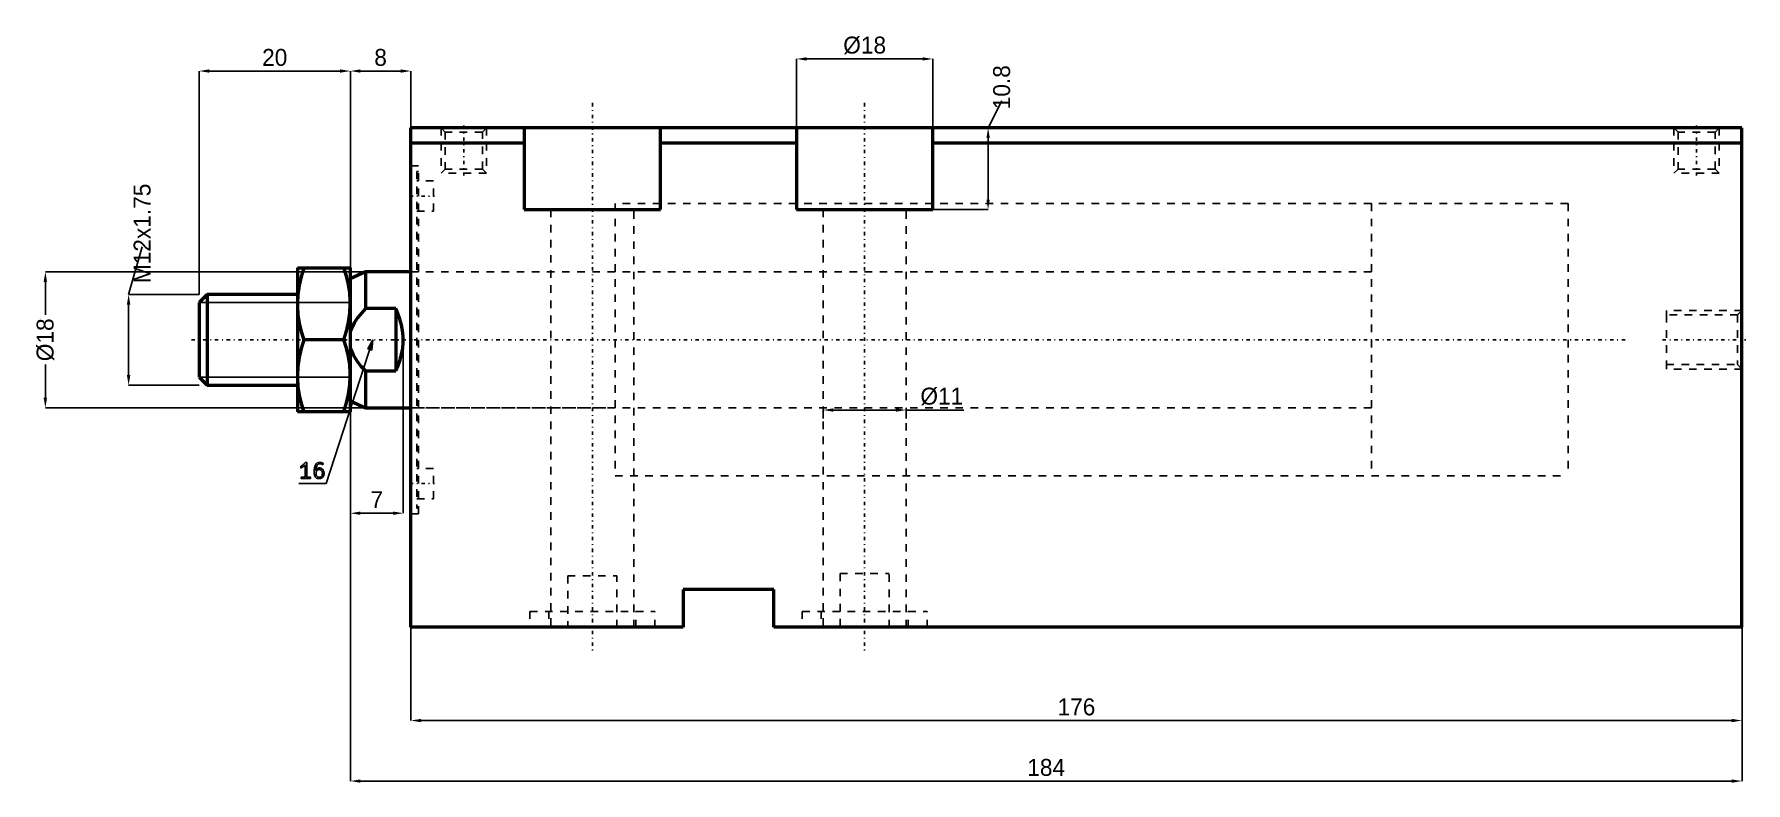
# Model space of a CAD drawing. Header units: millimetres. Extents: x -79 to 293, y -285 to 45.
# Drawn here: x 66.5 to 292.8, y -59 to 39.9 of the extents above; entities that cross this region are included whole.
import ezdxf

# ---------------------------------------------------------------- set-up
doc = ezdxf.new("R2010")
doc.units = ezdxf.units.MM
doc.linetypes.add('Center', pattern=[1.5, 0.45, -0.5, 0.05, -0.5])
doc.linetypes.add('Dashed', pattern=[2, 1, -1])
for name, color, linetype, lineweight in [('2d ConnectionPoints', 7, 'Continuous', 50), ('AM_0', 7, 'Continuous', 50), ('AM_5', 3, 'Continuous', 25), ('AM_7', 7, 'Center', 25), ('AM_9', 6, 'Dashed', 25)]:
    doc.layers.add(name, color=color, linetype=linetype, lineweight=lineweight)
doc.dimstyles.new('ISO-25', dxfattribs={"dimtxt": 2.5, "dimasz": 2.5, "dimexe": 1.25, "dimexo": 0.625, "dimtad": 1, "dimtxsty": 'Standard', "dimcen": 2.5, "dimadec": 0, "dimazin": 0, "dimtfac": 1, "dimtmove": 0, "dimatfit": 3, "dimfxl": 0, "dimarcsym": 0})

# ---------------------------------------------------------------- blocks, each defined once
blk = doc.blocks.new('1_JECN_M20_EX_32_100ST_rod_0_in_JECN_M20_EX_32_100ST_0__2')
at = {"layer": 'AM_0'}
for p, q in [((-15, 9.5), (-15, -9.5)), ((-15, 9.5), (-8, 9.5)), ((-8, 9.5), (-8, -9.5)), ((-6, 9), (-8, 8.07)), ((0, 9), (-6, 9)), ((-6, 9), (-6, 4.12)), ((-26.93, 6), (-28, 4.93)), ((-28, 4.93), (-28, -4.93)), ((-15, 6), (-26.93, 6)), ((-26.93, 6), (-26.93, -6)), ((-2, 4.12), (-6, 4.12)), ((-2, 4.12), (-2, -4.12)), ((-8.85, 0), (-14.15, 0)), ((-6, -4.12), (-2, -4.12)), ((-6, -4.12), (-6, -9)), ((-28, -4.93), (-26.93, -6)), ((-26.93, -6), (-15, -6)), ((-8, -8.07), (-6, -9)), ((-6, -9), (0, -9)), ((-8, -9.5), (-15, -9.5))]:
    blk.add_line(p, q, dxfattribs=at)
for points in [[(-14.15, 9.5), (-14.5, 8.34), (-14.77, 7.17), (-14.94, 5.97), (-15, 4.75)], [(-8, 4.75), (-8, 5.09), (-8.08, 6.2), (-8.26, 7.3), (-8.52, 8.41), (-8.85, 9.5)], [(-15, 4.75), (-15, 4.41), (-14.92, 3.3), (-14.74, 2.2), (-14.48, 1.09), (-14.15, 0)], [(-8.85, 0), (-8.5, 1.16), (-8.23, 2.33), (-8.06, 3.53), (-8, 4.75)], [(-6, 4.12), (-6.54, 3.54), (-7.03, 2.92), (-7.49, 2.24), (-7.84, 1.5), (-8, 1.04)], [(-2, -4.12), (-1.67, -3.41), (-1.41, -2.67), (-1.21, -1.91), (-1.07, -1.14), (-1.01, -0.36), (-1.01, 0.43), (-1.08, 1.21), (-1.22, 1.98), (-1.43, 2.74), (-1.7, 3.48), (-2, 4.12)], [(-14.15, 0), (-14.5, -1.16), (-14.77, -2.33), (-14.94, -3.53), (-15, -4.75)], [(-8, -4.75), (-8, -4.41), (-8.08, -3.3), (-8.26, -2.2), (-8.52, -1.09), (-8.85, 0)], [(-8, -1.04), (-7.96, -1.18), (-7.61, -2), (-7.13, -2.79), (-6.6, -3.48), (-6, -4.12)], [(-15, -4.75), (-15, -5.09), (-14.92, -6.2), (-14.74, -7.3), (-14.48, -8.41), (-14.15, -9.5)], [(-8.85, -9.5), (-8.5, -8.34), (-8.23, -7.17), (-8.06, -5.97), (-8, -4.75)]]:
    blk.add_lwpolyline(points, dxfattribs=at)
at = {"layer": 'AM_5'}
for p, q in [((-28, 4.93), (-8, 4.93)), ((-28, -4.93), (-8, -4.93))]:
    blk.add_line(p, q, dxfattribs=at)
at = {"layer": 'AM_7'}
blk.add_line((-29, 0), (161.05, 0), dxfattribs=at)
at = {"layer": 'AM_9'}
for p, q in [((153, 18), (127, 18)), ((127, 18), (127, -18)), ((153, 18), (153, -18)), ((127, 9), (0, 9)), ((0, -9), (127, -9)), ((127, -18), (153, -18))]:
    blk.add_line(p, q, dxfattribs=at)
blk = doc.blocks.new('2_JECN_M20_EX_32_100ST__body_0_in_JECN_M20_EX_32_100ST_0__2')
at = {"layer": 'AM_0'}
for p, q in [((0, -38), (0, 28)), ((176, 28), (0, 28)), ((15, 28), (15, 17.2)), ((33, 17.2), (33, 28)), ((51, 28), (51, 17.2)), ((69, 17.2), (69, 28)), ((176, -38), (176, 28)), ((15, 26), (0, 26)), ((51, 26), (33, 26)), ((176, 26), (69, 26)), ((15, 17.2), (33, 17.2)), ((51, 17.2), (69, 17.2)), ((36, -33), (36, -38)), ((48, -33), (36, -33)), ((48, -38), (48, -33)), ((36, -38), (0, -38)), ((176, -38), (48, -38))]:
    blk.add_line(p, q, dxfattribs=at)
at = {"layer": 'AM_5', "linetype": 'Dashed'}
for p, q in [((4, 28), (4, 22)), ((10, 28), (10, 22)), ((167, 28), (167, 22)), ((173, 28), (173, 22)), ((176, 3.8615), (166, 3.8615)), ((166, 3.2805), (166, 3.8615)), ((166, -3.2805), (166, -3.8615)), ((176, -3.8615), (166, -3.8615))]:
    blk.add_line(p, q, dxfattribs=at)
at = {"layer": 'AM_7'}
for p, q in [((24, 31.3), (24, -41.3)), ((60, 31.3), (60, -41.3)), ((7, 28.3), (7, 21.7)), ((170, 28.3), (170, 21.7)), ((-0.15, 19), (3.15, 19)), ((165.5, 0), (176.5, 0)), ((-0.15, -19), (3.15, -19))]:
    blk.add_line(p, q, dxfattribs=at)
at = {"layer": 'AM_9'}
for p, q in [((4, 28), (4.5415, 27.4585)), ((4.5415, 27.4585), (4.5415, 22.5415)), ((9.4585, 27.4585), (4.5415, 27.4585)), ((9.4585, 27.4585), (10, 28)), ((9.4585, 22.5415), (9.4585, 27.4585)), ((167, 28), (167.5415, 27.4585)), ((167.5415, 27.4585), (167.5415, 22.5415)), ((172.4585, 27.4585), (167.5415, 27.4585)), ((172.4585, 27.4585), (173, 28)), ((172.4585, 22.5415), (172.4585, 27.4585)), ((1, 23), (0, 23)), ((1, -23), (1, 23)), ((0.8, 22.25), (0.8, -22.25)), ((1, 22.25), (0.8, 22.25)), ((3, 21), (0.8, 21)), ((3, 17), (3, 21)), ((4.5415, 22.5415), (4, 22)), ((10, 22), (4, 22)), ((9.4585, 22.5415), (4.5415, 22.5415)), ((10, 22), (9.4585, 22.5415)), ((167.5415, 22.5415), (167, 22)), ((173, 22), (167, 22)), ((172.4585, 22.5415), (167.5415, 22.5415)), ((173, 22), (172.4585, 22.5415)), ((0.8, 17), (3, 17)), ((18.5, 17.2), (18.5, -38)), ((153, 18), (27, 18)), ((27, 18), (27, -18)), ((29.5, -38), (29.5, 17.2)), ((54.5, 17.2), (54.5, -38)), ((65.5, -38), (65.5, 17.2)), ((153, 18), (153, -18)), ((27, 9), (0.8, 9)), ((175.419, 3.2805), (166, 3.2805)), ((166, 3.2805), (166, -3.2805)), ((176, 3.8615), (175.419, 3.2805)), ((175.419, 3.2805), (175.419, -3.2805)), ((166, -3.2805), (175.419, -3.2805)), ((175.419, -3.2805), (176, -3.8615)), ((0.8, -9), (27, -9)), ((3, -17), (0.8, -17)), ((3, -21), (3, -17)), ((27, -18), (153, -18)), ((0.8, -21), (3, -21)), ((0.8, -22.25), (1, -22.25)), ((0, -23), (1, -23)), ((20.75, -31.2), (27.25, -31.2)), ((20.75, -31.2), (20.75, -38)), ((27.25, -38), (27.25, -31.2)), ((56.75, -30.9), (63.25, -30.9)), ((56.75, -30.9), (56.75, -38)), ((63.25, -38), (63.25, -30.9)), ((15.75, -35.9), (32.25, -35.9)), ((15.75, -35.9), (15.75, -38)), ((18.25, -35.9), (18.25, -38)), ((29.75, -38), (29.75, -35.9)), ((32.25, -38), (32.25, -35.9)), ((51.75, -35.9), (68.25, -35.9)), ((51.75, -35.9), (51.75, -38)), ((54.25, -35.9), (54.25, -38)), ((65.75, -38), (65.75, -35.9)), ((68.25, -38), (68.25, -35.9))]:
    blk.add_line(p, q, dxfattribs=at)
blk = doc.blocks.new('*D24')
at = {"layer": 'AM_5', "color": 0, "lineweight": -2}
for p, q in [((116.29, 8.56), (67.97, 8.56)), ((67.97, 7.22), (67.97, 2.85)), ((67.97, -8.1), (67.97, -3.72)), ((116.29, -9.44), (67.97, -9.44))]:
    blk.add_line(p, q, dxfattribs=at)
at = {"layer": 'AM_5', "color": 0}
for points in [[(68.19, 7.22), (67.74, 7.22), (67.97, 8.56)], [(67.74, -8.1), (68.19, -8.1), (67.97, -9.44)]]:
    blk.add_solid(points, dxfattribs=at)
at = {"layer": 'Defpoints', "color": 0}
for p in [(116.29, 8.56), (67.97, -9.44), (116.29, -9.44)]:
    blk.add_point(p, dxfattribs=at)
at = {"layer": 'AM_5', "color": 0, "insert": (67.97, -0.44), "char_height": 2.24, "attachment_point": 5, "rotation": 90}
blk.add_mtext('Ø18', dxfattribs=at)
blk = doc.blocks.new('*D25')
at = {"layer": 'AM_5', "color": 0, "lineweight": -2}
for p, q in [((78.97, 5.56), (80.77, 11.83)), ((88.29, 5.56), (78.97, 5.56)), ((78.97, 4.22), (78.97, -5.1)), ((88.29, -6.44), (78.97, -6.44))]:
    blk.add_line(p, q, dxfattribs=at)
at = {"layer": 'AM_5', "color": 0}
for points in [[(79.2, 4.22), (78.75, 4.22), (78.97, 5.56)], [(78.75, -5.1), (79.2, -5.1), (78.97, -6.44)]]:
    blk.add_solid(points, dxfattribs=at)
at = {"layer": 'Defpoints', "color": 0}
for p in [(88.29, 5.56), (78.97, -6.44), (88.29, -6.44)]:
    blk.add_point(p, dxfattribs=at)
at = {"layer": 'AM_5', "color": 0, "insert": (80.77, 13.62), "char_height": 2.24, "attachment_point": 5, "rotation": 90}
blk.add_mtext('M12x1.75', dxfattribs=at)
blk = doc.blocks.new('*D26')
at = {"layer": 'AM_5', "color": 0, "lineweight": -2}
for p, q in [((115.29, -0.44), (115.29, -23.36)), ((108.29, -9.44), (108.29, -23.36)), ((113.94, -23.36), (109.63, -23.36))]:
    blk.add_line(p, q, dxfattribs=at)
at = {"layer": 'AM_5', "color": 0}
for points in [[(109.63, -23.14), (109.63, -23.58), (108.29, -23.36)], [(113.94, -23.58), (113.94, -23.14), (115.29, -23.36)]]:
    blk.add_solid(points, dxfattribs=at)
at = {"layer": 'Defpoints', "color": 0}
for p in [(115.29, -0.44), (108.29, -9.44), (108.29, -23.36)]:
    blk.add_point(p, dxfattribs=at)
at = {"layer": 'AM_5', "color": 0, "insert": (111.79, -21.57), "char_height": 2.24, "attachment_point": 5}
blk.add_mtext('7', dxfattribs=at)
blk = doc.blocks.new('*D27')
at = {"layer": 'AM_5', "color": 0, "lineweight": -2}
for p, q in [((88.29, 5.56), (88.29, 35.08)), ((89.63, 35.08), (106.94, 35.08)), ((108.29, 8.56), (108.29, 35.08))]:
    blk.add_line(p, q, dxfattribs=at)
at = {"layer": 'AM_5', "color": 0}
for points in [[(89.63, 35.3), (89.63, 34.86), (88.29, 35.08)], [(106.94, 34.86), (106.94, 35.3), (108.29, 35.08)]]:
    blk.add_solid(points, dxfattribs=at)
at = {"layer": 'Defpoints', "color": 0}
for p in [(108.29, 35.08), (108.29, 8.56), (88.29, 5.56)]:
    blk.add_point(p, dxfattribs=at)
at = {"layer": 'AM_5', "color": 0, "insert": (98.29, 36.87), "char_height": 2.24, "attachment_point": 5}
blk.add_mtext('20', dxfattribs=at)
blk = doc.blocks.new('*D28')
at = {"layer": 'AM_5', "color": 0, "lineweight": -2}
for p, q in [((108.29, 8.56), (108.29, 35.08)), ((109.63, 35.08), (114.94, 35.08)), ((116.29, 8.56), (116.29, 35.08))]:
    blk.add_line(p, q, dxfattribs=at)
at = {"layer": 'AM_5', "color": 0}
for points in [[(109.63, 35.3), (109.63, 34.86), (108.29, 35.08)], [(114.94, 34.86), (114.94, 35.3), (116.29, 35.08)]]:
    blk.add_solid(points, dxfattribs=at)
at = {"layer": 'Defpoints', "color": 0}
for p in [(116.29, 35.08), (108.29, 8.56), (116.29, 8.56)]:
    blk.add_point(p, dxfattribs=at)
at = {"layer": 'AM_5', "color": 0, "insert": (112.29, 36.87), "char_height": 2.24, "attachment_point": 5}
blk.add_mtext('8', dxfattribs=at)
blk = doc.blocks.new('*D29')
at = {"layer": 'AM_5', "color": 0, "lineweight": -2}
for p, q in [((292.29, -33.44), (292.29, -50.76)), ((116.29, -38.44), (116.29, -50.76)), ((117.63, -50.76), (290.94, -50.76))]:
    blk.add_line(p, q, dxfattribs=at)
at = {"layer": 'AM_5', "color": 0}
for points in [[(117.63, -50.54), (117.63, -50.98), (116.29, -50.76)], [(290.94, -50.98), (290.94, -50.54), (292.29, -50.76)]]:
    blk.add_solid(points, dxfattribs=at)
at = {"layer": 'Defpoints', "color": 0}
for p in [(292.29, -33.44), (116.29, -38.44), (292.29, -50.76)]:
    blk.add_point(p, dxfattribs=at)
at = {"layer": 'AM_5', "color": 0, "insert": (204.29, -48.97), "char_height": 2.24, "attachment_point": 5}
blk.add_mtext('176', dxfattribs=at)
blk = doc.blocks.new('*D30')
at = {"layer": 'AM_5', "color": 0, "lineweight": -2}
for p, q in [((108.29, -9.44), (108.29, -58.76)), ((292.29, -33.44), (292.29, -58.76)), ((109.63, -58.76), (290.94, -58.76))]:
    blk.add_line(p, q, dxfattribs=at)
at = {"layer": 'AM_5', "color": 0}
for points in [[(109.63, -58.54), (109.63, -58.98), (108.29, -58.76)], [(290.94, -58.98), (290.94, -58.54), (292.29, -58.76)]]:
    blk.add_solid(points, dxfattribs=at)
at = {"layer": 'Defpoints', "color": 0}
for p in [(108.29, -9.44), (292.29, -33.44), (292.29, -58.76)]:
    blk.add_point(p, dxfattribs=at)
at = {"layer": 'AM_5', "color": 0, "insert": (200.29, -56.97), "char_height": 2.24, "attachment_point": 5}
blk.add_mtext('184', dxfattribs=at)
blk = doc.blocks.new('*D31')
at = {"layer": 'AM_5', "color": 0, "lineweight": -2}
for p, q in [((167.29, 27.56), (167.29, 36.68)), ((168.63, 36.68), (183.94, 36.68)), ((185.29, 27.56), (185.29, 36.68))]:
    blk.add_line(p, q, dxfattribs=at)
at = {"layer": 'AM_5', "color": 0}
for points in [[(168.63, 36.9), (168.63, 36.46), (167.29, 36.68)], [(183.94, 36.46), (183.94, 36.9), (185.29, 36.68)]]:
    blk.add_solid(points, dxfattribs=at)
at = {"layer": 'Defpoints', "color": 0}
for p in [(185.29, 36.68), (167.29, 27.56), (185.29, 27.56)]:
    blk.add_point(p, dxfattribs=at)
at = {"layer": 'AM_5', "color": 0, "insert": (176.29, 38.47), "char_height": 2.24, "attachment_point": 5}
blk.add_mtext('Ø18', dxfattribs=at)
blk = doc.blocks.new('*D32')
at = {"layer": 'AM_5', "color": 0, "lineweight": -2}
for p, q in [((192.61, 27.56), (194.41, 31.14)), ((185.29, 27.56), (192.61, 27.56)), ((192.61, 26.22), (192.61, 18.1)), ((185.29, 16.76), (192.61, 16.76))]:
    blk.add_line(p, q, dxfattribs=at)
at = {"layer": 'AM_5', "color": 0}
for points in [[(192.84, 26.22), (192.39, 26.22), (192.61, 27.56)], [(192.39, 18.1), (192.84, 18.1), (192.61, 16.76)]]:
    blk.add_solid(points, dxfattribs=at)
at = {"layer": 'Defpoints', "color": 0}
for p in [(185.29, 27.56), (185.29, 16.76), (192.61, 16.76)]:
    blk.add_point(p, dxfattribs=at)
at = {"layer": 'AM_5', "color": 0, "insert": (194.41, 32.94), "char_height": 2.24, "attachment_point": 5, "rotation": 90}
blk.add_mtext('10.8', dxfattribs=at)
blk = doc.blocks.new('*D33')
at = {"layer": 'AM_5', "color": 0, "lineweight": -2}
for p, q in [((170.79, -10.84), (170.79, -9.72)), ((172.13, -9.72), (180.44, -9.72)), ((181.79, -10.84), (181.79, -9.72)), ((181.79, -9.72), (189.4, -9.72))]:
    blk.add_line(p, q, dxfattribs=at)
at = {"layer": 'AM_5', "color": 0}
for points in [[(172.13, -9.5), (172.13, -9.94), (170.79, -9.72)], [(180.44, -9.94), (180.44, -9.5), (181.79, -9.72)]]:
    blk.add_solid(points, dxfattribs=at)
at = {"layer": 'Defpoints', "color": 0}
for p in [(170.79, -10.84), (181.79, -9.72), (181.79, -10.84)]:
    blk.add_point(p, dxfattribs=at)
at = {"layer": 'AM_5', "color": 0, "insert": (186.49, -7.93), "char_height": 2.24, "attachment_point": 5}
blk.add_mtext('Ø11', dxfattribs=at)

msp = doc.modelspace()

# ---------------------------------------------------------------- linework, layer by layer
at = {"layer": '2d ConnectionPoints'}
msp.add_point((116.285, -0.439), dxfattribs=at)
msp.add_point((116.285, -0.439), dxfattribs=at)
at = {"layer": 'AM_5'}
for p, q in [((105.085, -19.439), (111.285, -0.439)), ((101.501, -19.439), (105.085, -19.439))]:
    msp.add_line(p, q, dxfattribs=at)
for points in [[(111.285, -0.439), (111.124, -1.8), (110.613, -1.633), (111.285, -0.439)], [(101.773, -18.581), (102.309, -18.581), (102.309, -17.005), (102.309, -17.005), (102.28, -17.034), (102.232, -17.08), (102.232, -17.08), (102.176, -17.127), (102.136, -17.16), (102.136, -17.16), (102.094, -17.192), (102.03, -17.238), (102.03, -17.238), (101.966, -17.281), (101.923, -17.308), (101.923, -17.308), (101.882, -17.332), (101.823, -17.362), (101.823, -17.362), (101.771, -17.383), (101.738, -17.393), (101.738, -17.171), (101.738, -17.171), (101.778, -17.152), (101.841, -17.116), (101.841, -17.116), (101.907, -17.072), (101.953, -17.037), (101.953, -17.037), (102, -16.999), (102.067, -16.941), (102.067, -16.941), (102.132, -16.881), (102.174, -16.839), (102.174, -16.839), (102.213, -16.798), (102.267, -16.741), (102.267, -16.741), (102.312, -16.688), (102.338, -16.656), (102.525, -16.656), (102.525, -18.581), (103.011, -18.581), (103.011, -18.767), (101.773, -18.767), (101.773, -18.581)], [(104.174, -18.784), (104.174, -18.784), (104.075, -18.78), (103.944, -18.756), (103.944, -18.756), (103.833, -18.711), (103.77, -18.67), (103.77, -18.67), (103.715, -18.621), (103.646, -18.535), (103.646, -18.535), (103.593, -18.434), (103.567, -18.359), (103.567, -18.359), (103.546, -18.276), (103.524, -18.141), (103.524, -18.141), (103.512, -17.99), (103.51, -17.882), (103.51, -17.882), (103.517, -17.659), (103.554, -17.362), (103.554, -17.362), (103.622, -17.11), (103.686, -16.967), (103.686, -16.967), (103.764, -16.848), (103.911, -16.718), (103.911, -16.718), (104.095, -16.649), (104.238, -16.635), (104.238, -16.635), (104.307, -16.637), (104.401, -16.648), (104.401, -16.648), (104.484, -16.668), (104.534, -16.686), (104.534, -16.686), (104.58, -16.708), (104.644, -16.746), (104.644, -16.746), (104.703, -16.789), (104.739, -16.822), (104.579, -16.953), (104.579, -16.953), (104.558, -16.929), (104.521, -16.897), (104.521, -16.897), (104.477, -16.869), (104.444, -16.853), (104.444, -16.853), (104.408, -16.84), (104.349, -16.825), (104.349, -16.825), (104.285, -16.817), (104.238, -16.816), (104.238, -16.816), (104.165, -16.822), (104.067, -16.852), (104.067, -16.852), (103.984, -16.907), (103.937, -16.959), (103.937, -16.959), (103.897, -17.018), (103.846, -17.113), (103.846, -17.113), (103.807, -17.217), (103.788, -17.291), (103.788, -17.291), (103.773, -17.369), (103.754, -17.491), (103.754, -17.491), (103.739, -17.62), (103.731, -17.71), (103.731, -17.71), (103.764, -17.647), (103.819, -17.565), (103.819, -17.565), (103.881, -17.497), (103.927, -17.46), (103.927, -17.46), (103.976, -17.43), (104.056, -17.396), (104.056, -17.396), (104.142, -17.378), (104.203, -17.375), (104.203, -17.375), (104.275, -17.379), (104.377, -17.4), (104.377, -17.4), (104.471, -17.44), (104.529, -17.476), (104.529, -17.476), (104.583, -17.519), (104.654, -17.594), (104.654, -17.594), (104.714, -17.681), (104.747, -17.745), (104.747, -17.745), (104.774, -17.813), (104.804, -17.918), (104.804, -17.918), (104.82, -18.028), (104.823, -18.103), (104.823, -18.103), (104.82, -18.182), (104.802, -18.293), (104.802, -18.293), (104.77, -18.395), (104.74, -18.459), (104.74, -18.459), (104.704, -18.518), (104.64, -18.597), (104.64, -18.597), (104.564, -18.662), (104.507, -18.699), (104.507, -18.699), (104.447, -18.73), (104.35, -18.763), (104.35, -18.763), (104.247, -18.781), (104.174, -18.784)], [(104.177, -18.601), (104.177, -18.601), (104.229, -18.598), (104.302, -18.585), (104.302, -18.585), (104.367, -18.56), (104.406, -18.537), (104.406, -18.537), (104.442, -18.509), (104.489, -18.46), (104.489, -18.46), (104.527, -18.402), (104.548, -18.359), (104.548, -18.359), (104.566, -18.311), (104.584, -18.235), (104.584, -18.235), (104.594, -18.153), (104.596, -18.094), (104.596, -18.094), (104.594, -18.04), (104.585, -17.961), (104.585, -17.961), (104.567, -17.888), (104.551, -17.842), (104.551, -17.842), (104.531, -17.799), (104.495, -17.742), (104.495, -17.742), (104.45, -17.693), (104.416, -17.665), (104.416, -17.665), (104.378, -17.641), (104.315, -17.616), (104.315, -17.616), (104.245, -17.602), (104.194, -17.599), (104.194, -17.599), (104.142, -17.602), (104.068, -17.617), (104.068, -17.617), (104.001, -17.644), (103.959, -17.669), (103.959, -17.669), (103.921, -17.699), (103.871, -17.752), (103.871, -17.752), (103.829, -17.813), (103.806, -17.859), (103.806, -17.859), (103.786, -17.908), (103.765, -17.987), (103.765, -17.987), (103.754, -18.07), (103.752, -18.129), (103.752, -18.129), (103.754, -18.183), (103.764, -18.259), (103.764, -18.259), (103.783, -18.329), (103.801, -18.373), (103.801, -18.373), (103.823, -18.414), (103.862, -18.469), (103.862, -18.469), (103.91, -18.515), (103.946, -18.541), (103.946, -18.541), (103.986, -18.562), (104.052, -18.586), (104.052, -18.586), (104.124, -18.599), (104.177, -18.601)]]:
    msp.add_lwpolyline(points, dxfattribs=at)

# ---------------------------------------------------------------- block references
for name in ['2_JECN_M20_EX_32_100ST__body_0_in_JECN_M20_EX_32_100ST_0__2', '1_JECN_M20_EX_32_100ST_rod_0_in_JECN_M20_EX_32_100ST_0__2']:
    msp.add_blockref(name, (116.285, -0.439))

# ---------------------------------------------------------------- dimensions: what is measured, and where the dimension line sits
for base, p1, p2, text, picture, middle in [((185.285, 36.681), (167.285, 27.561), (185.285, 27.561), 'Ø18', '*D31', (176.285, 36.681)), ((108.285, 35.081), (88.285, 5.561), (108.285, 8.561), '20', '*D27', (98.285, 35.081)), ((116.285, 35.081), (108.285, 8.561), (116.285, 8.561), '8', '*D28', (112.285, 35.081)), ((108.285, -23.359), (115.285, -0.439), (108.285, -9.439), '7', '*D26', (111.785, -23.359)), ((181.785, -9.719), (170.785, -10.839), (181.785, -10.839), 'Ø11', '*D33', (186.489, -9.719)), ((292.285, -58.759), (108.285, -9.439), (292.285, -33.439), '184', '*D30', (200.285, -58.759)), ((292.285, -50.759), (116.285, -38.439), (292.285, -33.439), '176', '*D29', (204.285, -50.759))]:
    dim = msp.add_linear_dim(base=base, p1=p1, p2=p2, text=text, dimstyle='ISO-25', override={"dimtxt": 2.24, "dimasz": 1.344, "dimexe": 0, "dimexo": 0, "dimgap": 0.672}, dxfattribs=at)
    dim.commit()
    dim.dimension.update_dxf_attribs({"geometry": picture, "text_midpoint": middle, "dimtype": 160})
for base, p1, p2, text, picture, middle in [((192.613, 16.761), (185.285, 27.561), (185.285, 16.761), '10.8', '*D32', (194.405, 32.937)), ((78.973, -6.439), (88.285, 5.561), (88.285, -6.439), 'M12x1.75', '*D25', (80.765, 13.625)), ((67.965, -9.439), (116.285, 8.561), (116.285, -9.439), 'Ø18', '*D24', (67.965, -0.439))]:
    dim = msp.add_linear_dim(base=base, p1=p1, p2=p2, angle=90, text=text, dimstyle='ISO-25', override={"dimtxt": 2.24, "dimasz": 1.344, "dimexe": 0, "dimexo": 0, "dimgap": 0.672}, dxfattribs=at)
    dim.commit()
    dim.dimension.update_dxf_attribs({"geometry": picture, "text_midpoint": middle, "dimtype": 160, "text_rotation": 90})

doc.saveas('drawing.dxf')
